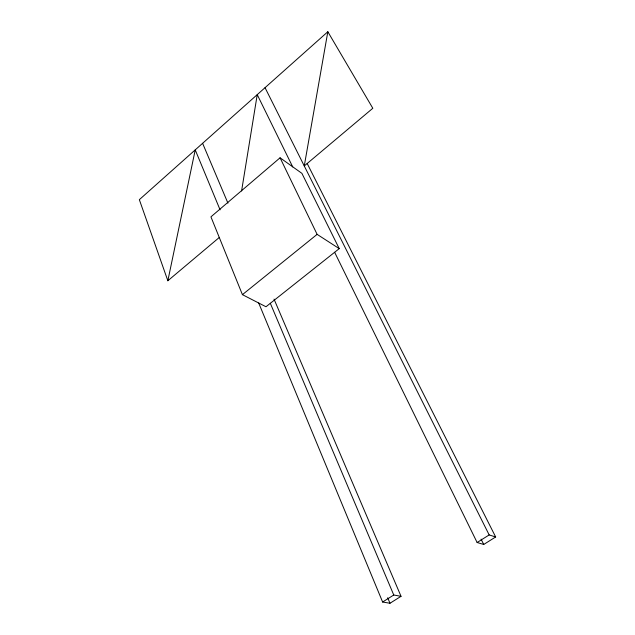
<?xml version="1.0" encoding="UTF-8"?>
<svg xmlns="http://www.w3.org/2000/svg" width="635" height="635" viewBox="0 0 635 635"><rect width="100%" height="100%" fill="white"/><g stroke="black" fill="none" stroke-linecap="round" stroke-linejoin="round"><path stroke-width="0.95" d="M241.586 190.976L257.238 94.639L292.735 166.941M327.827 31.75L304.268 165.957L372.816 108.275L327.827 31.75L139.343 199.668L167.846 280.757L219.289 237.466M167.846 280.757L195.231 149.884L220.083 209.844M280.067 157.798L210.931 216.845L242.419 294.656L265.986 306.753L339.241 248.634L301.895 173.347L280.067 157.798L317.119 234.363L339.241 248.634M242.419 294.656L317.119 234.363M258.691 302.99L382.627 602.02L393.763 595.003L401.034 596.321L274.026 299.125M477.131 542.512L489.172 534.932L495.657 536.98L483.719 544.465L477.131 542.512L334.637 252.285M382.627 602.02L389.985 603.25L401.034 596.321M307.205 163.536L495.657 536.98M265.041 87.686L489.172 534.932M481.084 539.139L483.719 544.465M202.605 143.312L227.933 203.144M270.32 303.308L393.763 595.003M387.683 597.765L389.985 603.25"/></g></svg>
